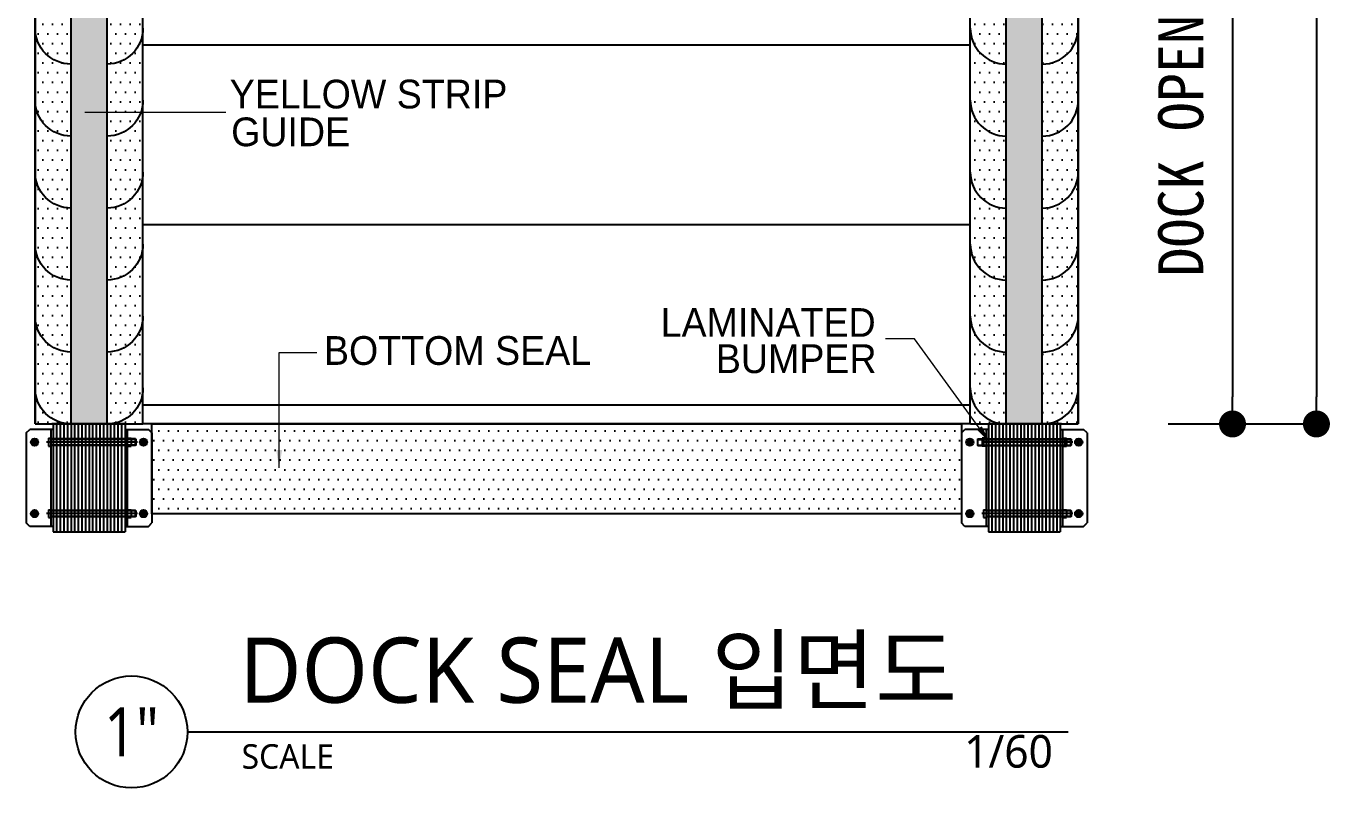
# Model space of a CAD drawing. Header units: millimetres. Extents: x 909 to 159266, y 137 to 21462.
# Drawn here: x 8481 to 12106, y 7269 to 9386 of the extents above; entities that cross this region are included whole.
import ezdxf
from ezdxf.enums import TextEntityAlignment as Align

# ---------------------------------------------------------------- set-up
doc = ezdxf.new("R2010")
doc.units = ezdxf.units.MM
doc.header["$LTSCALE"] = 50
doc.header["$MEASUREMENT"] = 0
doc.layers.get('Defpoints').update_dxf_attribs({"color": 181})
for name, color, linetype in [('252', 252, 'Continuous'), ('DIM', 7, 'Continuous'), ('OHD Panel', 5, 'Continuous'), ('건축120130$0$MARK', 3, 'Continuous'), ('외형선', 3, 'Continuous')]:
    doc.layers.add(name, color=color, linetype=linetype)
doc.styles.add('2020음성 1차', font='나눔고딕Bold.ttf')
doc.styles.get("Standard").update_dxf_attribs({"font": 'NanumGothicBold.ttf'})
doc.styles.add('돋움체', font='')
doc.styles.add('울릉도M', font='NanumGothic.ttf')
doc.styles.add('헤드라인', font='')
doc.styles.get('돋움체').set_extended_font_data('DotumChe')
doc.styles.get('헤드라인').set_extended_font_data('HY울릉도M')
doc.dimstyles.new('ISO-25', dxfattribs={"dimtxt": 2.5, "dimasz": 2.5, "dimexe": 1.25, "dimexo": 0.625, "dimtad": 1, "dimtxsty": 'Standard', "dimcen": 2.5, "dimadec": 0, "dimazin": 0, "dimtfac": 1, "dimtmove": 0, "dimatfit": 3, "dimfxl": 1, "dimarcsym": 0})
doc.dimstyles.new('류재성$0', dxfattribs={"dimscale": 50, "dimtxt": 3, "dimasz": 1.5, "dimexe": 0, "dimexo": 2, "dimgap": 1, "dimtad": 1, "dimdec": 0, "dimdsep": 46, "dimlunit": 6, "dimtxsty": '2020음성 1차', "dimblk1": 'DOT', "dimblk2": 'DOT', "dimsah": 1, "dimcen": 0.09, "dimclrt": 4, "dimadec": 0, "dimazin": 0, "dimtfac": 1, "dimtdec": 4, "dimtofl": 0, "dimtmove": 0, "dimatfit": 3, "dimldrblk": 'DOT', "dimfxl": 1, "dimtolj": 1, "dimtzin": 0, "dimarcsym": 0})

# ---------------------------------------------------------------- blocks, each defined once
blk = doc.blocks.new('_Dot')
at = {"layer": 'DIM', "color": 0, "lineweight": -2}
blk.add_line((-0.5, 0), (-1, 0), dxfattribs=at)
at = {"layer": 'DIM', "color": 0, "const_width": 0.5}
blk.add_lwpolyline([(-0.25, 0, 1), (0.25, 0, 1)], format="xyb", close=True, dxfattribs=at)
blk = doc.blocks.new('*D5524')
at = {"layer": '252', "color": 0, "lineweight": -2}
for p, q in [((11506.4, 11280.3), (11835.2, 11280.3)), ((11835.2, 11205.3), (11835.2, 8355.3)), ((11656.4, 8280.3), (11835.2, 8280.3))]:
    blk.add_line(p, q, dxfattribs=at)
at = {"layer": 'Defpoints', "color": 0}
for p in [(11406.4, 11280.3), (11556.4, 8280.3), (11835.2, 8280.3)]:
    blk.add_point(p, dxfattribs=at)
at = {"layer": '252', "color": 0, "linetype": 'ByBlock', "lineweight": -2, "xscale": 75, "yscale": 75, "zscale": 75}
for p, rotation in [((11835.2, 11280.3), 90), ((11835.2, 8280.3), 270)]:
    blk.add_blockref('_Dot', p, dxfattribs=dict(at, rotation=rotation))
at = {"layer": '252', "color": 4, "insert": (11707.4, 9780.3), "char_height": 125, "attachment_point": 5, "rotation": 90, "style": '돋움체'}
blk.add_mtext('\\A1;DOCK OPENING HEIGHT="3,000"', dxfattribs=at)
blk = doc.blocks.new('*D5525')
at = {"layer": '252', "color": 0, "lineweight": -2}
for p, q in [((11506.4, 11480.2), (12068.5, 11480.2)), ((12068.5, 11405.2), (12068.5, 8355.3)), ((11656.4, 8280.3), (12068.5, 8280.3))]:
    blk.add_line(p, q, dxfattribs=at)
at = {"layer": 'Defpoints', "color": 0}
for p in [(11406.4, 11480.2), (11556.4, 8280.3), (12068.5, 8280.3)]:
    blk.add_point(p, dxfattribs=at)
at = {"layer": '252', "color": 0, "linetype": 'ByBlock', "lineweight": -2, "xscale": 75, "yscale": 75, "zscale": 75}
for p, rotation in [((12068.5, 11480.2), 90), ((12068.5, 8280.3), 270)]:
    blk.add_blockref('_Dot', p, dxfattribs=dict(at, rotation=rotation))
at = {"layer": '252', "color": 4, "insert": (11944.1, 9880.3), "char_height": 125, "attachment_point": 5, "rotation": 90, "style": '돋움체'}
blk.add_mtext('\\A1;3,200', dxfattribs=at)
blk = doc.blocks.new('SIDE DUCK SEAL')
h = blk.add_hatch()
h.set_pattern_fill('DOTS', color=3, scale=17)
h.set_pattern_definition([(0, (0, 0), (13.49375, 26.9875), [0, -26.9875])])
h.paths.add_polyline_path([(142683.2, -75178.5, 0.414214), (142783.2, -75278.5), (142783.2, -75078.5), (142683.2, -75078.5)])
h.paths.add_polyline_path([(142683.2, -75178.5), (142683.2, -75278.5), (142783.2, -75278.5, -0.414214)], flags=17)
h.paths.add_polyline_path([(142983.2, -75178.5), (142983.2, -75078.5), (142883.2, -75078.5), (142883.2, -75278.5, 0.414214)])
h.paths.add_polyline_path([(142983.2, -75178.5, -0.414214), (142883.2, -75278.5), (142983.2, -75278.5)], flags=17)
h = blk.add_hatch(color=2)
h.dxf.hatch_style = 1
h.paths.add_polyline_path([(142883.2, -75078.5), (142783.2, -75078.5), (142783.2, -75278.5), (142883.2, -75278.5)])
at = {"layer": 'DIM', "color": 3}
for p, q in [((142783.2, -75278.5, 0), (142783.2, -75078.5, 0)), ((142883.2, -75278.5, 0), (142883.2, -75078.5, 0))]:
    blk.add_line(p, q, dxfattribs=at)
at = {"layer": 'DIM', "color": 3, "elevation": 0}
for points in [[(142683.2, -75278.5), (142683.2, -75078.5)], [(142983.2, -75078.5), (142983.2, -75078.5), (142983.2, -75278.5)]]:
    blk.add_lwpolyline(points, dxfattribs=at)
at = {"layer": 'DIM', "color": 3}
for centre, start, end in [((142783.2, -75178.5, 0), 180, 270), ((142883.2, -75178.5, 0), 270, 0)]:
    blk.add_arc(centre, 100, start, end, dxfattribs=at)

msp = doc.modelspace()

# ---------------------------------------------------------------- hatches: boundary and pattern name
h = msp.add_hatch()
h.set_pattern_fill('DOTS', color=3, scale=17)
h.set_pattern_definition([(0, (-129555.344, 61345.529), (13.49375, 26.9875), [0, -26.9875])])
h.paths.add_polyline_path([(11081.4, 8030.3), (11081.4, 8280.3), (8831.4, 8280.3), (8831.4, 8030.3)])

# ---------------------------------------------------------------- linework, layer by layer
for p, q in [((8806.4, 8333.2), (11106.4, 8333.2)), ((11106.4, 8280.3), (8806.4, 8280.3)), ((8831.4, 8255.3), (8831.4, 8005.3))]:
    msp.add_line(p, q)
at = {"color": 8}
for p, q in [((8501.3, 8235.1), (8499.5, 8232.7)), ((8499.5, 8226.4), (8499.5, 8232.7)), ((8501.3, 8235.1), (8509, 8235.1)), ((8509, 8235.1), (8510.7, 8232.7)), ((8510.7, 8226.4), (8510.7, 8232.7)), ((8803.8, 8235.1), (8802, 8232.7)), ((8802, 8226.4), (8802, 8232.7)), ((8803.8, 8235.1), (8811.5, 8235.1)), ((8811.5, 8235.1), (8813.2, 8232.7)), ((8813.2, 8226.4), (8813.2, 8232.7)), ((11101.3, 8235.1), (11099.5, 8232.7)), ((11099.5, 8226.4), (11099.5, 8232.7)), ((11101.3, 8235.1), (11109, 8235.1)), ((11109, 8235.1), (11110.7, 8232.7)), ((11110.7, 8226.4), (11110.7, 8232.7)), ((11403.8, 8235.1), (11402, 8232.7)), ((11402, 8226.4), (11402, 8232.7)), ((11403.8, 8235.1), (11411.5, 8235.1)), ((11411.5, 8235.1), (11413.2, 8232.7)), ((11413.2, 8226.4), (11413.2, 8232.7)), ((8501.3, 8223.9), (8499.5, 8226.4)), ((8501.3, 8223.9), (8509, 8223.9)), ((8509, 8223.9), (8510.7, 8226.4)), ((8803.8, 8223.9), (8802, 8226.4)), ((8803.8, 8223.9), (8811.5, 8223.9)), ((8811.5, 8223.9), (8813.2, 8226.4)), ((11101.3, 8223.9), (11099.5, 8226.4)), ((11101.3, 8223.9), (11109, 8223.9)), ((11109, 8223.9), (11110.7, 8226.4)), ((11403.8, 8223.9), (11402, 8226.4)), ((11403.8, 8223.9), (11411.5, 8223.9)), ((11411.5, 8223.9), (11413.2, 8226.4)), ((8501.3, 8036.6), (8499.5, 8034.2)), ((8499.5, 8027.9), (8499.5, 8034.2)), ((8501.3, 8025.4), (8499.5, 8027.9)), ((8501.3, 8036.6), (8509, 8036.6)), ((8501.3, 8025.4), (8509, 8025.4)), ((8509, 8036.6), (8510.7, 8034.2)), ((8509, 8025.4), (8510.7, 8027.9)), ((8510.7, 8027.9), (8510.7, 8034.2)), ((8803.8, 8036.6), (8802, 8034.2)), ((8802, 8027.9), (8802, 8034.2)), ((8803.8, 8025.4), (8802, 8027.9)), ((8803.8, 8036.6), (8811.5, 8036.6)), ((8803.8, 8025.4), (8811.5, 8025.4)), ((8811.5, 8036.6), (8813.2, 8034.2)), ((8811.5, 8025.4), (8813.2, 8027.9)), ((8813.2, 8027.9), (8813.2, 8034.2)), ((11101.3, 8036.6), (11099.5, 8034.2)), ((11099.5, 8027.9), (11099.5, 8034.2)), ((11101.3, 8025.4), (11099.5, 8027.9)), ((11101.3, 8036.6), (11109, 8036.6)), ((11101.3, 8025.4), (11109, 8025.4)), ((11109, 8036.6), (11110.7, 8034.2)), ((11109, 8025.4), (11110.7, 8027.9)), ((11110.7, 8027.9), (11110.7, 8034.2)), ((11403.8, 8036.6), (11402, 8034.2)), ((11402, 8027.9), (11402, 8034.2)), ((11403.8, 8025.4), (11402, 8027.9)), ((11403.8, 8036.6), (11411.5, 8036.6)), ((11403.8, 8025.4), (11411.5, 8025.4)), ((11411.5, 8036.6), (11413.2, 8034.2)), ((11411.5, 8025.4), (11413.2, 8027.9)), ((11413.2, 8027.9), (11413.2, 8034.2))]:
    msp.add_line(p, q, dxfattribs=at)
for centre, radius in [((8505.1, 8229.5), 5.62), ((8505.1, 8229.5), 3.53), ((8505.1, 8229.5), 2.7), ((8807.6, 8229.5), 5.62), ((8807.6, 8229.5), 3.53), ((8807.6, 8229.5), 2.7), ((11105.1, 8229.5), 5.62), ((11105.1, 8229.5), 3.53), ((11105.1, 8229.5), 2.7), ((11407.6, 8229.5), 5.62), ((11407.6, 8229.5), 3.53), ((11407.6, 8229.5), 2.7), ((8505.1, 8031), 5.62), ((8505.1, 8031), 3.53), ((8505.1, 8031), 2.7), ((8807.6, 8031), 5.62), ((8807.6, 8031), 3.53), ((8807.6, 8031), 2.7), ((11105.1, 8031), 5.62), ((11105.1, 8031), 3.53), ((11105.1, 8031), 2.7), ((11407.6, 8031), 5.62), ((11407.6, 8031), 3.53), ((11407.6, 8031), 2.7)]:
    msp.add_circle(centre, radius, dxfattribs=at)
at = {"layer": 'DIM', "color": 3}
for p, q in [((8506.4, 11480.3), (8506.4, 8280.3)), ((8506.4, 8280.3), (8506.4, 11480.3)), ((11406.4, 11480.3), (11406.4, 8280.3)), ((11406.4, 8280.3), (11406.4, 11480.3)), ((8506.4, 8280.3), (8806.4, 8280.3)), ((11106.4, 8280.3), (11406.4, 8280.3))]:
    msp.add_line(p, q, dxfattribs=at)
msp.add_lwpolyline([(11081.4, 8280.3), (11081.4, 8030.3), (8831.4, 8030.3), (8831.4, 8280.3)], close=True, dxfattribs=at)
at = {"layer": 'OHD Panel', "color": 0}
for p, q in [((11106.4, 9333.2), (8806.4, 9333.2)), ((11106.4, 8833.2), (8806.4, 8833.2))]:
    msp.add_line(p, q, dxfattribs=at)
at = {"layer": '건축120130$0$MARK', "color": 4}
msp.add_line((8930, 7424.4), (11378.6, 7424.4), dxfattribs=at)
msp.add_circle((8774.5, 7424.4), 155.5, dxfattribs=at)
at = {"layer": '외형선', "color": 0}
for p, q in [((8481.4, 8255.3), (8491.4, 8265.3)), ((8556.4, 8265.3), (8491.4, 8265.3)), ((8550.4, 8265.3), (8550.4, 7995.3)), ((8756.4, 8280.3), (8552.8, 8280.3)), ((8556.4, 8280.3), (8556.4, 7980.3)), ((8566.4, 8280.3), (8566.4, 7980.3)), ((8576.4, 8280.3), (8576.4, 7980.3)), ((8586.4, 8280.3), (8586.4, 7980.3)), ((8596.4, 8280.3), (8596.4, 7980.3)), ((8606.4, 8280.3), (8606.4, 7980.3)), ((8616.4, 8280.3), (8616.4, 7980.3)), ((8626.4, 8280.3), (8626.4, 7980.3)), ((8636.4, 8280.3), (8636.4, 7980.3)), ((8646.4, 8280.3), (8646.4, 7980.3)), ((8656.4, 8280.3), (8656.4, 7980.3)), ((8666.4, 8280.3), (8666.4, 7980.3)), ((8676.4, 8280.3), (8676.4, 7980.3)), ((8686.4, 8280.3), (8686.4, 7980.3)), ((8696.4, 8280.3), (8696.4, 7980.3)), ((8706.4, 8280.3), (8706.4, 7980.3)), ((8716.4, 8280.3), (8716.4, 7980.3)), ((8726.4, 8280.3), (8726.4, 7980.3)), ((8736.4, 8280.3), (8736.4, 7980.3)), ((8746.4, 8280.3), (8746.4, 7980.3)), ((8756.4, 8280.3), (8756.4, 7980.3)), ((8756.4, 8265.3), (8821.4, 8265.3)), ((8762.4, 8265.3), (8762.4, 7995.3)), ((8831.4, 8255.3), (8821.4, 8265.3)), ((11081.4, 8255.3), (11091.4, 8265.3)), ((11156.4, 8265.3), (11091.4, 8265.3)), ((11150.4, 8265.3), (11150.4, 7995.3)), ((11156.4, 8280.3), (11156.4, 7980.3)), ((11359.9, 8280.3), (11156.4, 8280.3)), ((11166.4, 8280.3), (11166.4, 7980.3)), ((11176.4, 8280.3), (11176.4, 7980.3)), ((11186.4, 8280.3), (11186.4, 7980.3)), ((11196.4, 8280.3), (11196.4, 7980.3)), ((11206.4, 8280.3), (11206.4, 7980.3)), ((11216.4, 8280.3), (11216.4, 7980.3)), ((11226.4, 8280.3), (11226.4, 7980.3)), ((11236.4, 8280.3), (11236.4, 7980.3)), ((11246.4, 8280.3), (11246.4, 7980.3)), ((11256.4, 8280.3), (11256.4, 7980.3)), ((11266.4, 8280.3), (11266.4, 7980.3)), ((11276.4, 8280.3), (11276.4, 7980.3)), ((11286.4, 8280.3), (11286.4, 7980.3)), ((11296.4, 8280.3), (11296.4, 7980.3)), ((11306.4, 8280.3), (11306.4, 7980.3)), ((11316.4, 8280.3), (11316.4, 7980.3)), ((11326.4, 8280.3), (11326.4, 7980.3)), ((11336.4, 8280.3), (11336.4, 7980.3)), ((11346.4, 8280.3), (11346.4, 7980.3)), ((11356.4, 8280.3), (11356.4, 7980.3)), ((11356.4, 8265.3), (11421.4, 8265.3)), ((11362.4, 8265.3), (11362.4, 7995.3)), ((11431.4, 8255.3), (11421.4, 8265.3)), ((8481.4, 8255.3), (8481.4, 8005.3)), ((8481.4, 8255.3), (8481.4, 8005.3)), ((8791.4, 8229.5), (8538.4, 8229.5)), ((8543.4, 8240.5), (8543.4, 8218.5)), ((8543.4, 8240.5), (8550.4, 8240.5)), ((8785.4, 8238.5), (8550.4, 8238.5)), ((8786.4, 8237.5), (8550.4, 8237.5)), ((8762.4, 8240.5), (8773.4, 8240.5)), ((8773.4, 8240.5), (8773.4, 8218.5)), ((8785.4, 8238.5), (8786.4, 8237.5)), ((8785.4, 8220.5), (8785.4, 8238.5)), ((8786.4, 8237.5), (8786.4, 8221.5)), ((11081.4, 8255.3), (11081.4, 8005.3)), ((11127.4, 8238.5), (11126.4, 8237.5)), ((11126.4, 8237.5), (11126.4, 8221.5)), ((11126.4, 8237.5), (11386.4, 8237.5)), ((11127.4, 8238.5), (11385.4, 8238.5)), ((11127.4, 8220.5), (11127.4, 8238.5)), ((11391.4, 8229.5), (11138.4, 8229.5)), ((11139.4, 8240.5), (11139.4, 8218.5)), ((11150.4, 8240.5), (11139.4, 8240.5)), ((11143.4, 8240.5), (11143.4, 8218.5)), ((11362.4, 8240.5), (11373.4, 8240.5)), ((11369.4, 8240.5), (11369.4, 8218.5)), ((11373.4, 8240.5), (11373.4, 8218.5)), ((11385.4, 8238.5), (11386.4, 8237.5)), ((11385.4, 8220.5), (11385.4, 8238.5)), ((11386.4, 8237.5), (11386.4, 8221.5)), ((11431.4, 8255.3), (11431.4, 8005.3)), ((11431.4, 8255.3), (11431.4, 8005.3)), ((8543.4, 8218.5), (8550.4, 8218.5)), ((8786.4, 8221.5), (8550.4, 8221.5)), ((8785.4, 8220.5), (8550.4, 8220.5)), ((8762.4, 8218.5), (8773.4, 8218.5)), ((8786.4, 8221.5), (8785.4, 8220.5)), ((11126.4, 8221.5), (11127.4, 8220.5)), ((11126.4, 8221.5), (11386.4, 8221.5)), ((11127.4, 8220.5), (11385.4, 8220.5)), ((11150.4, 8218.5), (11139.4, 8218.5)), ((11362.4, 8218.5), (11373.4, 8218.5)), ((11386.4, 8221.5), (11385.4, 8220.5)), ((8791.4, 8031), (8538.4, 8031)), ((8543.4, 8042), (8543.4, 8020)), ((8543.4, 8042), (8550.4, 8042)), ((8543.4, 8020), (8550.4, 8020)), ((8785.4, 8040), (8550.4, 8040)), ((8786.4, 8039), (8550.4, 8039)), ((8786.4, 8023), (8550.4, 8023)), ((8785.4, 8022), (8550.4, 8022)), ((8762.4, 8042), (8773.4, 8042)), ((8762.4, 8020), (8773.4, 8020)), ((8773.4, 8042), (8773.4, 8020)), ((8785.4, 8040), (8786.4, 8039)), ((8785.4, 8022), (8785.4, 8040)), ((8786.4, 8023), (8785.4, 8022)), ((8786.4, 8039), (8786.4, 8023)), ((11391.4, 8031), (11138.4, 8031)), ((11143.4, 8042), (11143.4, 8020)), ((11143.4, 8042), (11150.4, 8042)), ((11143.4, 8020), (11150.4, 8020)), ((11385.4, 8040), (11150.4, 8040)), ((11386.4, 8039), (11150.4, 8039)), ((11386.4, 8023), (11150.4, 8023)), ((11385.4, 8022), (11150.4, 8022)), ((11362.4, 8042), (11373.4, 8042)), ((11362.4, 8020), (11373.4, 8020)), ((11373.4, 8042), (11373.4, 8020)), ((11385.4, 8040), (11386.4, 8039)), ((11385.4, 8022), (11385.4, 8040)), ((11386.4, 8023), (11385.4, 8022)), ((11386.4, 8039), (11386.4, 8023)), ((8491.4, 7995.3), (8481.4, 8005.3)), ((8556.4, 7995.3), (8491.4, 7995.3)), ((8556.4, 7980.3), (8756.4, 7980.3)), ((8756.4, 7995.3), (8821.4, 7995.3)), ((8821.4, 7995.3), (8831.4, 8005.3)), ((11091.4, 7995.3), (11081.4, 8005.3)), ((11156.4, 7995.3), (11091.4, 7995.3)), ((11156.4, 7980.3), (11356.4, 7980.3)), ((11356.4, 7995.3), (11421.4, 7995.3)), ((11421.4, 7995.3), (11431.4, 8005.3))]:
    msp.add_line(p, q, dxfattribs=at)
for centre in [(8505.1, 8229.5), (8807.6, 8229.5), (11105.1, 8229.5), (11407.6, 8229.5), (8505.1, 8031), (8807.6, 8031), (11105.1, 8031), (11407.6, 8031)]:
    msp.add_circle(centre, 10.2, dxfattribs=at)

# ---------------------------------------------------------------- block references
at = {"xscale": -1}
for p in [(151489.6, 84558.7), (151489.6, 84358.7), (151489.6, 84158.7), (151489.6, 83958.7), (151489.6, 83758.7), (151489.6, 83558.7)]:
    msp.add_blockref('SIDE DUCK SEAL', p, dxfattribs=at)
for p in [(-131576.9, 84558.7), (-131576.9, 84358.7), (-131576.9, 84158.7), (-131576.9, 83958.7), (-131576.9, 83758.7), (-131576.9, 83558.7)]:
    msp.add_blockref('SIDE DUCK SEAL', p)

# ---------------------------------------------------------------- texts
at = {"color": 3, "style": '헤드라인'}
for s, height, p in [('YELLOW STRIP', 79.834, (9047.5, 9157.1)), ('GUIDE', 79.83, (9051.5, 9052.1)), ('LAMINATED', 79.83, (10245.5, 8522.4)), ('BOTTOM SEAL', 79.834, (9309.4, 8444.5)), ('BUMPER', 79.83, (10398.9, 8421.7))]:
    msp.add_text(s, height=height, dxfattribs=at).set_placement(p)
at = {"layer": '건축120130$0$MARK', "color": 0, "style": '울릉도M'}
for s, height, p in [('DOCK SEAL 입면도', 181.426, (9074.8, 7505.4)), ('SCALE', 68.03, (9080.4, 7322.3))]:
    msp.add_text(s, height=height, dxfattribs=at).set_placement(p)
at = {"layer": '건축120130$0$MARK', "color": 0, "style": '울릉도M', "width": 0.875}
msp.add_text('1"', height=136.07, dxfattribs=at).set_placement((8774.5, 7424.4), align=Align.MIDDLE)
at = {"layer": '건축120130$0$MARK', "color": 0, "style": '울릉도M'}
msp.add_text('1/60', height=90.71, dxfattribs=at).set_placement((11335.9, 7325), align=Align.RIGHT)

# ---------------------------------------------------------------- dimensions: what is measured, and where the dimension line sits
at = {"layer": '252', "color": 0}
dim = msp.add_linear_dim(base=(12068.5, 8280.3), p1=(11406.4, 11480.2), p2=(11556.4, 8280.3), angle=90, dimstyle='류재성$0', override={"dimtxt": 2.5, "dimtxsty": '돋움체'}, dxfattribs=at)
dim.commit()
dim.dimension.update_dxf_attribs({"geometry": '*D5525', "text_midpoint": (11944.1, 9880.3)})
dim = msp.add_linear_dim(base=(11835.2, 8280.3), p1=(11406.4, 11280.3), p2=(11556.4, 8280.3), angle=90, text='DOCK OPENING HEIGHT="<>"', dimstyle='류재성$0', override={"dimtxt": 2.5, "dimtxsty": '돋움체'}, dxfattribs=at)
dim.commit()
dim.dimension.update_dxf_attribs({"geometry": '*D5524', "text_midpoint": (11707.4, 9780.3)})

# ---------------------------------------------------------------- leaders
for points in [[(8644.3, 9146.8), (9036.3, 9146.8)], [(11160.8, 8228.7), (10950.7, 8516.4), (10870.5, 8516.4)], [(9184.9, 8158.2), (9184.9, 8479.3), (9289.4, 8479.3)]]:
    msp.add_leader(points, dimstyle='ISO-25', override={"dimasz": 50, "dimtad": 0, "dimclrd": 1, "dimlwd": 9})

doc.saveas('drawing.dxf')
